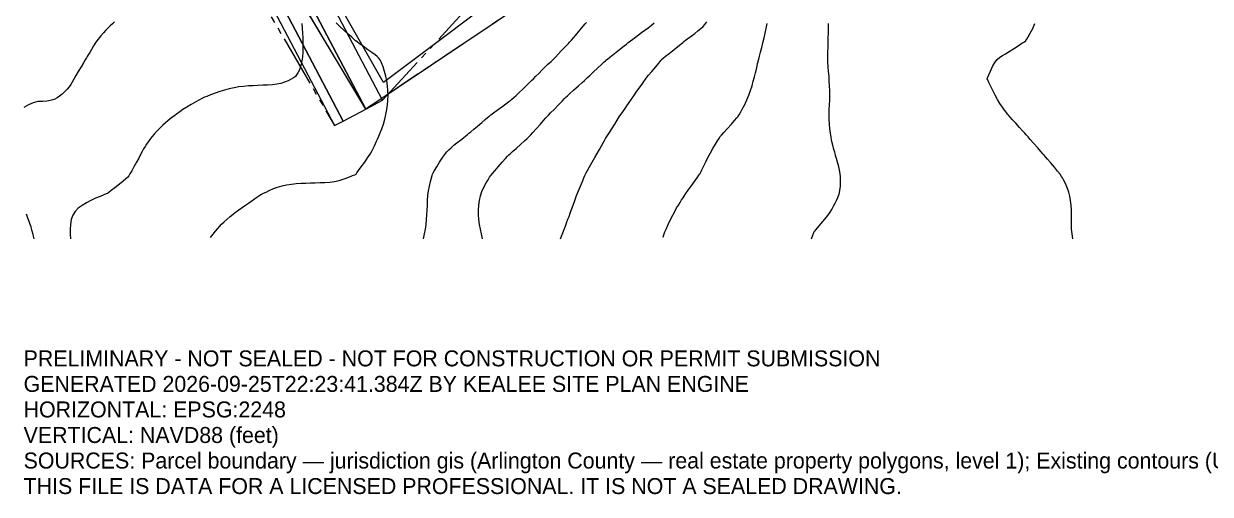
# Model space of a CAD drawing. Extents: x 1273428 to 1273774, y 444316 to 444516.
# Drawn here: x 1273428 to 1273613.8, y 444316.2 to 444389.9 of the extents above; entities that cross this region are included whole.
import ezdxf

# ---------------------------------------------------------------- set-up
doc = ezdxf.new("R2010")
doc.units = 0
doc.linetypes.add('DASHED', pattern=[6, 4, -2])
doc.linetypes.add('PHANTOM', pattern=[13, 8, -1, 1, -1, 1, -1])
for name, color, linetype, lineweight in [('C-ANNO-NPLT', 250, 'Continuous', 0), ('C-LODS', 30, 'PHANTOM', 0), ('C-PVMT', 8, 'Continuous', 0), ('C-SITE-N', 6, 'Continuous', 0), ('C-STRM-AREA', 150, 'PHANTOM', 0), ('C-TOPO-MAJR-E', 32, 'DASHED', 0), ('C-TOPO-SURF', 253, 'Continuous', 0), ('V-PROP-BNDY', 7, 'Continuous', 0)]:
    doc.layers.add(name, color=color, linetype=linetype, lineweight=lineweight)

msp = doc.modelspace()

# ---------------------------------------------------------------- linework, layer by layer
at = {"layer": 'C-LODS'}
msp.add_lwpolyline([(1273443.67, 444436.85), (1273454.09, 444414.8), (1273462.26, 444398.76), (1273476.7, 444373.97), (1273478.03, 444374.67), (1273481.57, 444376.53), (1273484.22, 444377.93), (1273532.44, 444430.6), (1273520.55, 444453.94), (1273451.19, 444440.8), (1273443.67, 444436.85)], close=True, dxfattribs=at)
at = {"layer": 'C-PVMT'}
for points in [[(1273448.54, 444439.41), (1273481.57, 444376.53), (1273484.22, 444377.93), (1273451.19, 444440.8), (1273448.54, 444439.41)], [(1273443.67, 444436.85), (1273476.7, 444373.97), (1273478.03, 444374.67), (1273445, 444437.55), (1273443.67, 444436.85)]]:
    msp.add_lwpolyline(points, close=True, dxfattribs=at)
at = {"layer": 'C-SITE-N'}
msp.add_lwpolyline([(1273585.09, 444447.93), (1273529.77, 444414.86), (1273484.35, 444380.69), (1273473.15, 444400.44), (1273462.76, 444420.43), (1273453.49, 444438.71), (1273565.24, 444491.59), (1273585.09, 444447.93)], close=True, dxfattribs=at)
at = {"layer": 'C-STRM-AREA'}
msp.add_lwpolyline([(1273589.92, 444449.22), (1273532.98, 444411.02), (1273481.57, 444376.53), (1273468.99, 444397.67), (1273457.83, 444419.59), (1273448.54, 444439.41), (1273568.31, 444495.54), (1273589.92, 444449.22)], close=True, dxfattribs=at)
at = {"layer": 'C-TOPO-MAJR-E'}
for points in [[(1273442.26, 444390.19), (1273441.92, 444389.89), (1273441.6, 444389.61), (1273441.27, 444389.28), (1273440.9, 444388.91), (1273440.52, 444388.48), (1273440.11, 444388.02), (1273439.72, 444387.52), (1273439.34, 444387.01), (1273438.99, 444386.47), (1273438.65, 444385.9), (1273438.37, 444385.43), (1273438.14, 444385.06), (1273437.98, 444384.78), (1273437.87, 444384.6), (1273437.67, 444384.27), (1273437.39, 444383.8), (1273437.03, 444383.19), (1273436.58, 444382.45), (1273436.2, 444381.79), (1273435.88, 444381.23), (1273435.62, 444380.77), (1273435.43, 444380.4), (1273435.18, 444380.03), (1273434.86, 444379.66), (1273434.49, 444379.28), (1273434.05, 444378.9), (1273433.64, 444378.58), (1273433.27, 444378.32), (1273432.93, 444378.12), (1273432.62, 444377.98), (1273432.2, 444377.87), (1273431.67, 444377.79), (1273431.03, 444377.73), (1273430.28, 444377.71), (1273429.54, 444377.54), (1273428.8, 444377.23), (1273428.07, 444376.79)], [(1273471.57, 444389.93), (1273471.63, 444389.18), (1273471.68, 444388.43), (1273471.72, 444387.69), (1273471.74, 444386.94), (1273471.74, 444386.19), (1273471.72, 444385.44), (1273471.67, 444384.75), (1273471.59, 444384.12), (1273471.46, 444383.54), (1273471.31, 444383.03), (1273471.14, 444382.58), (1273470.96, 444382.21), (1273470.76, 444381.91), (1273470.56, 444381.67), (1273470.27, 444381.44), (1273469.89, 444381.21), (1273469.43, 444380.99), (1273468.89, 444380.76), (1273468.3, 444380.58), (1273467.65, 444380.45), (1273466.96, 444380.36), (1273466.21, 444380.32), (1273465.46, 444380.28), (1273464.71, 444380.25), (1273463.96, 444380.21), (1273463.21, 444380.18), (1273462.46, 444380.11), (1273461.72, 444380.01), (1273460.97, 444379.88), (1273460.22, 444379.72), (1273459.47, 444379.52), (1273458.73, 444379.3), (1273457.99, 444379.04), (1273457.26, 444378.76), (1273456.7, 444378.54), (1273456.33, 444378.4), (1273456.13, 444378.32), (1273456.12, 444378.32), (1273455.92, 444378.21), (1273455.54, 444377.99), (1273454.98, 444377.67), (1273454.23, 444377.24), (1273453.56, 444376.85), (1273452.97, 444376.47), (1273452.46, 444376.13), (1273452.03, 444375.81), (1273451.63, 444375.51), (1273451.25, 444375.23), (1273450.91, 444374.97), (1273450.59, 444374.73), (1273450.23, 444374.42), (1273449.83, 444374.04), (1273449.38, 444373.6), (1273448.9, 444373.1), (1273448.47, 444372.63), (1273448.09, 444372.19), (1273447.78, 444371.79), (1273447.51, 444371.43), (1273447.27, 444371.06), (1273447.03, 444370.68), (1273446.81, 444370.3), (1273446.6, 444369.92), (1273446.34, 444369.45), (1273446.04, 444368.88), (1273445.69, 444368.22), (1273445.29, 444367.48), (1273444.95, 444366.87), (1273444.68, 444366.41), (1273444.48, 444366.08), (1273444.34, 444365.91), (1273444.05, 444365.63), (1273443.61, 444365.26), (1273443.02, 444364.78), (1273442.29, 444364.21), (1273441.73, 444363.79), (1273441.36, 444363.5), (1273441.16, 444363.35), (1273441.15, 444363.34), (1273440.95, 444363.26), (1273440.57, 444363.11), (1273440.01, 444362.88), (1273439.26, 444362.58), (1273438.54, 444362.24), (1273437.86, 444361.87), (1273437.2, 444361.46), (1273436.58, 444361.02), (1273436.08, 444360.51), (1273435.72, 444359.91), (1273435.48, 444359.24), (1273435.38, 444358.49), (1273435.33, 444357.75), (1273435.33, 444357), (1273435.37, 444356.25)], [(1273457.29, 444356.42), (1273457.72, 444356.97), (1273458.09, 444357.45), (1273458.41, 444357.85), (1273458.69, 444358.17), (1273459.02, 444358.52), (1273459.41, 444358.89), (1273459.87, 444359.3), (1273460.38, 444359.72), (1273460.83, 444360.09), (1273461.2, 444360.38), (1273461.51, 444360.62), (1273461.74, 444360.79), (1273462.1, 444361.04), (1273462.59, 444361.39), (1273463.21, 444361.82), (1273463.96, 444362.34), (1273464.55, 444362.75), (1273464.98, 444363.04), (1273465.25, 444363.21), (1273465.35, 444363.27), (1273465.6, 444363.39), (1273465.97, 444363.56), (1273466.48, 444363.8), (1273467.12, 444364.09), (1273467.79, 444364.34), (1273468.48, 444364.53), (1273469.2, 444364.69), (1273469.95, 444364.79), (1273470.7, 444364.87), (1273471.45, 444364.93), (1273472.2, 444364.97), (1273472.94, 444364.98), (1273473.69, 444365.01), (1273474.44, 444365.03), (1273475.19, 444365.07), (1273475.94, 444365.11), (1273476.69, 444365.21), (1273477.43, 444365.38), (1273478.18, 444365.61), (1273478.93, 444365.9), (1273479.49, 444366.12), (1273479.87, 444366.27), (1273480.06, 444366.35), (1273480.06, 444366.35), (1273480.2, 444366.54), (1273480.47, 444366.91), (1273480.88, 444367.48), (1273481.42, 444368.22), (1273481.88, 444368.89), (1273482.25, 444369.47), (1273482.54, 444369.96), (1273482.74, 444370.38), (1273482.93, 444370.77), (1273483.11, 444371.14), (1273483.28, 444371.5), (1273483.44, 444371.84), (1273483.62, 444372.28), (1273483.84, 444372.82), (1273484.08, 444373.46), (1273484.34, 444374.21), (1273484.57, 444374.96), (1273484.75, 444375.71), (1273484.89, 444376.46), (1273484.99, 444377.21), (1273485.05, 444377.95), (1273485.07, 444378.7), (1273485.05, 444379.45), (1273485, 444380.2), (1273484.89, 444380.95), (1273484.74, 444381.7), (1273484.54, 444382.45), (1273484.3, 444383.19), (1273484.06, 444383.8), (1273483.82, 444384.27), (1273483.6, 444384.59), (1273483.38, 444384.77), (1273483.03, 444385.04), (1273482.54, 444385.4), (1273481.93, 444385.85), (1273481.18, 444386.38), (1273480.61, 444386.79), (1273480.22, 444387.07), (1273480.01, 444387.23), (1273479.97, 444387.26), (1273479.77, 444387.45), (1273479.4, 444387.79), (1273478.85, 444388.28), (1273478.13, 444388.92), (1273477.58, 444389.43), (1273477.19, 444389.81), (1273476.97, 444390.05)], [(1273490.62, 444356.25), (1273490.79, 444357), (1273490.93, 444357.75), (1273491.03, 444358.49), (1273491.1, 444359.24), (1273491.15, 444359.99), (1273491.2, 444360.74), (1273491.23, 444361.49), (1273491.26, 444362.24), (1273491.32, 444362.99), (1273491.42, 444363.73), (1273491.56, 444364.48), (1273491.74, 444365.23), (1273491.88, 444365.79), (1273491.97, 444366.17), (1273492.02, 444366.37), (1273492.02, 444366.38), (1273492.14, 444366.57), (1273492.36, 444366.94), (1273492.69, 444367.5), (1273493.13, 444368.24), (1273493.54, 444368.87), (1273493.92, 444369.4), (1273494.26, 444369.83), (1273494.56, 444370.15), (1273494.93, 444370.5), (1273495.36, 444370.88), (1273495.86, 444371.28), (1273496.41, 444371.7), (1273496.87, 444372.06), (1273497.25, 444372.36), (1273497.53, 444372.58), (1273497.73, 444372.75), (1273498.05, 444373.01), (1273498.49, 444373.39), (1273499.06, 444373.87), (1273499.75, 444374.45), (1273500.28, 444374.91), (1273500.66, 444375.23), (1273500.87, 444375.41), (1273500.93, 444375.46), (1273501.16, 444375.64), (1273501.56, 444375.94), (1273502.13, 444376.37), (1273502.88, 444376.92), (1273503.49, 444377.37), (1273503.96, 444377.72), (1273504.28, 444377.96), (1273504.46, 444378.11), (1273504.74, 444378.35), (1273505.12, 444378.7), (1273505.59, 444379.14), (1273506.15, 444379.67), (1273506.63, 444380.13), (1273507.02, 444380.5), (1273507.33, 444380.8), (1273507.55, 444381.01), (1273507.84, 444381.3), (1273508.22, 444381.68), (1273508.67, 444382.14), (1273509.2, 444382.68), (1273509.66, 444383.14), (1273510.04, 444383.52), (1273510.36, 444383.8), (1273510.6, 444384.01), (1273510.91, 444384.3), (1273511.28, 444384.68), (1273511.72, 444385.15), (1273512.23, 444385.7), (1273512.66, 444386.16), (1273513.01, 444386.53), (1273513.29, 444386.82), (1273513.48, 444387.02), (1273513.77, 444387.33), (1273514.14, 444387.76), (1273514.61, 444388.31), (1273515.16, 444388.98), (1273515.59, 444389.51), (1273515.91, 444389.88), (1273516.12, 444390.11)], [(1273499.86, 444356.25), (1273499.68, 444357), (1273499.53, 444357.75), (1273499.4, 444358.49), (1273499.29, 444359.24), (1273499.23, 444359.99), (1273499.23, 444360.74), (1273499.27, 444361.49), (1273499.37, 444362.24), (1273499.53, 444362.96), (1273499.77, 444363.66), (1273500.07, 444364.33), (1273500.45, 444364.98), (1273500.75, 444365.49), (1273500.97, 444365.86), (1273501.12, 444366.1), (1273501.19, 444366.2), (1273501.4, 444366.46), (1273501.77, 444366.89), (1273502.29, 444367.48), (1273502.95, 444368.22), (1273503.45, 444368.79), (1273503.79, 444369.17), (1273503.97, 444369.37), (1273503.98, 444369.38), (1273504.18, 444369.56), (1273504.56, 444369.89), (1273505.13, 444370.4), (1273505.88, 444371.06), (1273506.45, 444371.58), (1273506.85, 444371.95), (1273507.08, 444372.16), (1273507.14, 444372.24), (1273507.35, 444372.48), (1273507.71, 444372.89), (1273508.23, 444373.46), (1273508.91, 444374.21), (1273509.42, 444374.78), (1273509.76, 444375.16), (1273509.95, 444375.36), (1273509.97, 444375.38), (1273510.16, 444375.58), (1273510.52, 444375.95), (1273511.05, 444376.5), (1273511.76, 444377.23), (1273512.3, 444377.79), (1273512.67, 444378.18), (1273512.88, 444378.39), (1273512.92, 444378.43), (1273513.14, 444378.62), (1273513.54, 444378.98), (1273514.11, 444379.5), (1273514.86, 444380.18), (1273515.43, 444380.69), (1273515.82, 444381.05), (1273516.03, 444381.24), (1273516.06, 444381.27), (1273516.27, 444381.47), (1273516.64, 444381.82), (1273517.19, 444382.33), (1273517.9, 444383), (1273518.46, 444383.53), (1273518.86, 444383.9), (1273519.1, 444384.13), (1273519.18, 444384.2), (1273519.4, 444384.39), (1273519.78, 444384.69), (1273520.3, 444385.1), (1273520.97, 444385.62), (1273521.54, 444386.07), (1273522.02, 444386.44), (1273522.4, 444386.74), (1273522.68, 444386.97), (1273523.01, 444387.23), (1273523.39, 444387.51), (1273523.81, 444387.83), (1273524.27, 444388.18), (1273524.75, 444388.54), (1273525.25, 444388.92), (1273525.76, 444389.3), (1273526.29, 444389.7), (1273526.74, 444390.05)], [(1273512.04, 444356.25), (1273512.32, 444356.89), (1273512.54, 444357.43), (1273512.71, 444357.86), (1273512.82, 444358.19), (1273512.94, 444358.54), (1273513.08, 444358.91), (1273513.23, 444359.31), (1273513.4, 444359.73), (1273513.59, 444360.24), (1273513.8, 444360.82), (1273514.04, 444361.49), (1273514.3, 444362.24), (1273514.57, 444362.99), (1273514.86, 444363.73), (1273515.17, 444364.48), (1273515.49, 444365.23), (1273515.73, 444365.79), (1273515.89, 444366.17), (1273515.97, 444366.37), (1273515.98, 444366.37), (1273516.08, 444366.56), (1273516.3, 444366.94), (1273516.61, 444367.5), (1273517.03, 444368.24), (1273517.43, 444368.94), (1273517.8, 444369.6), (1273518.16, 444370.22), (1273518.48, 444370.8), (1273518.76, 444371.28), (1273518.97, 444371.65), (1273519.13, 444371.92), (1273519.23, 444372.09), (1273519.43, 444372.4), (1273519.71, 444372.86), (1273520.08, 444373.46), (1273520.55, 444374.21), (1273520.94, 444374.83), (1273521.26, 444375.33), (1273521.51, 444375.7), (1273521.7, 444375.94), (1273521.92, 444376.25), (1273522.17, 444376.62), (1273522.47, 444377.06), (1273522.8, 444377.57), (1273523.16, 444378.09), (1273523.53, 444378.63), (1273523.93, 444379.19), (1273524.34, 444379.76), (1273524.68, 444380.24), (1273524.94, 444380.61), (1273525.13, 444380.88), (1273525.24, 444381.06), (1273525.48, 444381.38), (1273525.85, 444381.84), (1273526.34, 444382.45), (1273526.97, 444383.19), (1273527.44, 444383.76), (1273527.75, 444384.14), (1273527.92, 444384.34), (1273527.94, 444384.35), (1273528.13, 444384.51), (1273528.52, 444384.82), (1273529.08, 444385.27), (1273529.83, 444385.88), (1273530.43, 444386.36), (1273530.89, 444386.73), (1273531.2, 444386.98), (1273531.36, 444387.11), (1273531.63, 444387.32), (1273532.01, 444387.6), (1273532.49, 444387.95), (1273533.07, 444388.38), (1273533.58, 444388.78), (1273534.01, 444389.16), (1273534.37, 444389.5), (1273534.66, 444389.82), (1273534.98, 444390.21)], [(1273528.13, 444356.51), (1273528.24, 444356.85), (1273528.41, 444357.3), (1273528.64, 444357.85), (1273528.93, 444358.49), (1273529.28, 444359.24), (1273529.62, 444359.92), (1273529.94, 444360.53), (1273530.24, 444361.06), (1273530.52, 444361.52), (1273530.78, 444361.94), (1273531.02, 444362.31), (1273531.24, 444362.64), (1273531.43, 444362.93), (1273531.7, 444363.33), (1273532.06, 444363.85), (1273532.51, 444364.48), (1273533.04, 444365.23), (1273533.45, 444365.8), (1273533.73, 444366.2), (1273533.88, 444366.42), (1273533.91, 444366.46), (1273534.01, 444366.67), (1273534.19, 444367.04), (1273534.45, 444367.58), (1273534.79, 444368.29), (1273535.14, 444368.99), (1273535.52, 444369.68), (1273535.91, 444370.37), (1273536.32, 444371.05), (1273536.64, 444371.58), (1273536.88, 444371.96), (1273537.02, 444372.18), (1273537.07, 444372.24), (1273537.28, 444372.48), (1273537.64, 444372.89), (1273538.15, 444373.46), (1273538.82, 444374.21), (1273539.32, 444374.78), (1273539.67, 444375.18), (1273539.86, 444375.39), (1273539.89, 444375.43), (1273540.01, 444375.64), (1273540.22, 444376.01), (1273540.51, 444376.55), (1273540.9, 444377.26), (1273541.25, 444377.98), (1273541.55, 444378.71), (1273541.82, 444379.45), (1273542.04, 444380.2), (1273542.24, 444380.91), (1273542.42, 444381.59), (1273542.58, 444382.22), (1273542.72, 444382.82), (1273542.83, 444383.31), (1273542.92, 444383.68), (1273542.98, 444383.94), (1273543.01, 444384.09), (1273543.09, 444384.39), (1273543.21, 444384.84), (1273543.36, 444385.44), (1273543.56, 444386.19), (1273543.75, 444386.94), (1273543.93, 444387.69), (1273544.1, 444388.43), (1273544.26, 444389.18), (1273544.42, 444389.93)], [(1273551.36, 444356.25), (1273551.58, 444356.82), (1273551.74, 444357.21), (1273551.83, 444357.41), (1273551.86, 444357.44), (1273552.04, 444357.64), (1273552.36, 444358.02), (1273552.82, 444358.57), (1273553.43, 444359.29), (1273553.92, 444359.9), (1273554.29, 444360.41), (1273554.55, 444360.82), (1273554.69, 444361.12), (1273554.85, 444361.46), (1273555.04, 444361.83), (1273555.25, 444362.24), (1273555.49, 444362.69), (1273555.67, 444363.21), (1273555.8, 444363.81), (1273555.88, 444364.48), (1273555.91, 444365.23), (1273555.88, 444365.98), (1273555.79, 444366.73), (1273555.64, 444367.48), (1273555.43, 444368.22), (1273555.26, 444368.83), (1273555.13, 444369.29), (1273555.04, 444369.61), (1273554.99, 444369.78), (1273554.91, 444370.06), (1273554.81, 444370.43), (1273554.69, 444370.9), (1273554.55, 444371.48), (1273554.42, 444372.1), (1273554.31, 444372.76), (1273554.22, 444373.46), (1273554.15, 444374.21), (1273554.11, 444374.96), (1273554.1, 444375.71), (1273554.12, 444376.46), (1273554.18, 444377.21), (1273554.22, 444377.95), (1273554.23, 444378.7), (1273554.22, 444379.45), (1273554.18, 444380.2), (1273554.14, 444380.95), (1273554.09, 444381.7), (1273554.03, 444382.45), (1273553.97, 444383.19), (1273553.93, 444383.94), (1273553.91, 444384.69), (1273553.91, 444385.44), (1273553.94, 444386.19), (1273553.96, 444386.94), (1273553.97, 444387.69), (1273553.99, 444388.43), (1273554, 444389.18), (1273554.03, 444389.93)], [(1273592.26, 444356.25), (1273592.13, 444357), (1273592.05, 444357.75), (1273592.03, 444358.49), (1273592.06, 444359.24), (1273592.06, 444359.99), (1273592.04, 444360.74), (1273591.99, 444361.49), (1273591.91, 444362.24), (1273591.79, 444362.93), (1273591.63, 444363.56), (1273591.43, 444364.13), (1273591.19, 444364.64), (1273590.98, 444365.08), (1273590.79, 444365.46), (1273590.63, 444365.76), (1273590.5, 444366), (1273590.25, 444366.36), (1273589.87, 444366.84), (1273589.38, 444367.44), (1273588.76, 444368.16), (1273588.29, 444368.71), (1273587.97, 444369.08), (1273587.8, 444369.28), (1273587.78, 444369.31), (1273587.6, 444369.51), (1273587.26, 444369.9), (1273586.76, 444370.47), (1273586.11, 444371.22), (1273585.6, 444371.8), (1273585.24, 444372.21), (1273585.02, 444372.46), (1273584.95, 444372.54), (1273584.74, 444372.76), (1273584.4, 444373.14), (1273583.92, 444373.66), (1273583.31, 444374.33), (1273582.82, 444374.87), (1273582.44, 444375.29), (1273582.19, 444375.57), (1273582.05, 444375.73), (1273581.85, 444375.99), (1273581.58, 444376.37), (1273581.25, 444376.85), (1273580.85, 444377.44), (1273580.46, 444378.07), (1273580.08, 444378.74), (1273579.72, 444379.44), (1273579.38, 444380.18), (1273579.11, 444380.73), (1273578.94, 444381.11), (1273578.85, 444381.3), (1273578.84, 444381.31), (1273578.84, 444381.32), (1273578.84, 444381.33), (1273578.84, 444381.34), (1273578.85, 444381.35), (1273578.94, 444381.55), (1273579.1, 444381.92), (1273579.36, 444382.48), (1273579.69, 444383.21), (1273580.05, 444383.83), (1273580.42, 444384.31), (1273580.81, 444384.68), (1273581.23, 444384.92), (1273581.73, 444385.22), (1273582.31, 444385.58), (1273582.97, 444386), (1273583.72, 444386.48), (1273584.29, 444386.85), (1273584.67, 444387.1), (1273584.88, 444387.24), (1273584.91, 444387.27), (1273585.03, 444387.48), (1273585.25, 444387.87), (1273585.57, 444388.43), (1273585.99, 444389.18), (1273586.32, 444389.93)], [(1273428.44, 444360.14), (1273428.65, 444359.54), (1273428.85, 444358.98), (1273429.02, 444358.52), (1273429.15, 444358.14), (1273429.23, 444357.86), (1273429.29, 444357.66), (1273429.37, 444357.33), (1273429.48, 444356.86), (1273429.63, 444356.25)]]:
    msp.add_lwpolyline(points, dxfattribs=at)
at = {"layer": 'C-TOPO-SURF'}
msp.add_lwpolyline([(1273445, 444437.55), (1273478.03, 444374.67), (1273481.57, 444376.53), (1273448.54, 444439.41), (1273445, 444437.55)], close=True, dxfattribs=at)
at = {"layer": 'V-PROP-BNDY'}
msp.add_lwpolyline([(1273589.92, 444449.22), (1273532.98, 444411.02), (1273481.57, 444376.53), (1273468.99, 444397.67), (1273457.83, 444419.59), (1273448.54, 444439.41), (1273568.31, 444495.54), (1273589.92, 444449.22)], close=True, dxfattribs=at)

# ---------------------------------------------------------------- texts
at = {"layer": 'C-ANNO-NPLT'}
for s, p in [('PRELIMINARY - NOT SEALED - NOT FOR CONSTRUCTION OR PERMIT SUBMISSION', (1273428.03, 444336.25)), ('GENERATED 2026-09-25T22:23:41.384Z BY KEALEE SITE PLAN ENGINE', (1273428.03, 444332.25)), ('HORIZONTAL: EPSG:2248', (1273428.03, 444328.25)), ('VERTICAL: NAVD88 (feet)', (1273428.03, 444324.25)), ('SOURCES: Parcel boundary — jurisdiction gis (Arlington County — real estate property polygons, level 1); Existing contours (U.S. Geological Survey — 3D Elevation Program — 3DEP bare-earth DEM — VA_NorthernVA_B22, level 1)', (1273428.03, 444320.25)), ('THIS FILE IS DATA FOR A LICENSED PROFESSIONAL. IT IS NOT A SEALED DRAWING.', (1273428.03, 444316.25))]:
    msp.add_text(s, height=2.5, dxfattribs=at).set_placement(p)

doc.saveas('drawing.dxf')
